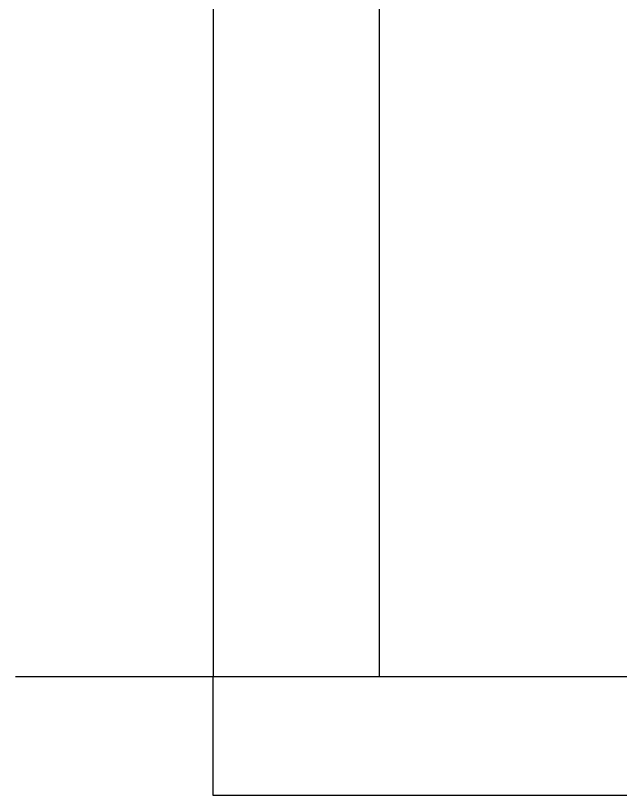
# Model space of a CAD drawing. Header units: inches. Extents: x -5096374 to -5070857, y -3259973 to -3243900.
# Drawn here: x -5071320.5 to -5071228.7, y -3259420.1 to -3259301.6 of the extents above; entities that cross this region are included whole.
import ezdxf

# ---------------------------------------------------------------- set-up
doc = ezdxf.new("R2010")
doc.units = ezdxf.units.IN
doc.header["$LTSCALE"] = 2
doc.header["$MEASUREMENT"] = 0
doc.layers.get('0').update_dxf_attribs({"linetype": 'CONTINUOUS'})

msp = doc.modelspace()

# ---------------------------------------------------------------- linework, layer by layer
at = {"ltscale": 0.5}
for p, q in [((-5071265.25, -3259402.1), (-5071265.25, -3259066.1)), ((-5071290.52, -3259295.1), (-5071290.52, -3259402.1)), ((-5071290.52, -3259402.1), (-5071320.52, -3259402.1)), ((-5070999.4, -3259402.1), (-5071290.52, -3259402.1)), ((-5071290.52, -3259420.1), (-5071290.52, -3259402.1)), ((-5070999.4, -3259420.1), (-5071290.52, -3259420.1))]:
    msp.add_line(p, q, dxfattribs=at)

doc.saveas('drawing.dxf')
